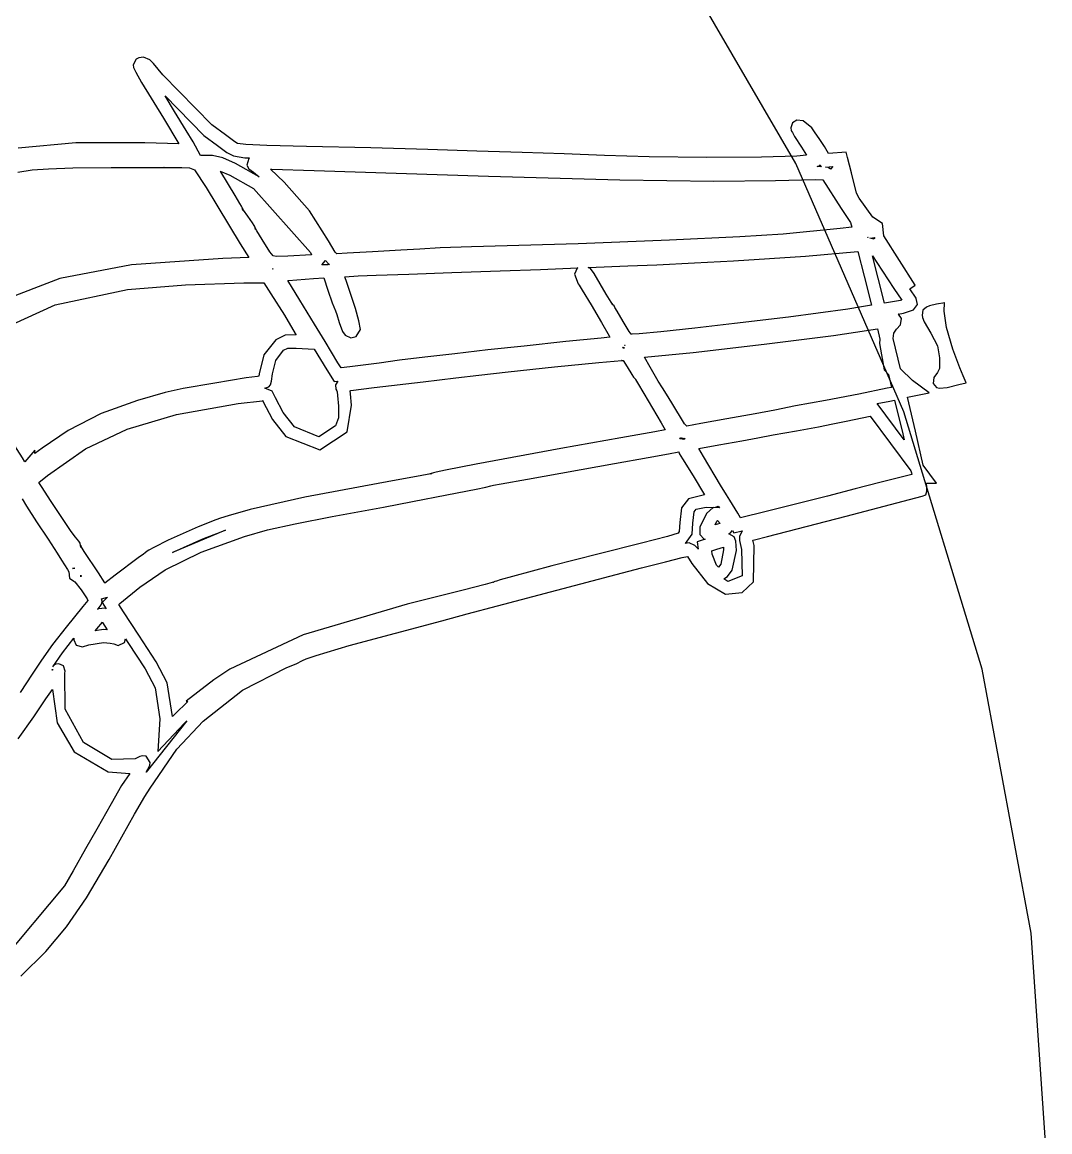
# Model space of a CAD drawing. Extents: x 23 to 468, y 457 to 580.
# Drawn here: x 446.14 to 468.27, y 510.26 to 534.17 of the extents above; entities that cross this region are included whole.
import ezdxf

# ---------------------------------------------------------------- set-up
doc = ezdxf.new("R2010")
doc.units = 0
doc.layers.get('0').update_dxf_attribs({"linetype": 'CONTINUOUS'})

msp = doc.modelspace()

# ---------------------------------------------------------------- linework, layer by layer
at = {"color": 0}
for p, q in [((462.795, 531.121), (459.839, 536.219)), ((448.589, 533.368), (448.525, 533.248)), ((448.649, 533.4), (448.589, 533.368)), ((448.751, 533.411), (448.649, 533.4)), ((448.882, 533.358), (448.751, 533.411)), ((448.966, 533.277), (448.882, 533.358)), ((449.164, 533.03), (448.966, 533.277)), ((448.525, 533.248), (448.536, 533.188)), ((448.536, 533.188), (448.55, 533.16)), ((448.55, 533.16), (448.582, 533.09)), ((448.582, 533.09), (448.709, 532.867)), ((448.709, 532.867), (449.178, 532.098)), ((450.219, 531.954), (449.164, 533.03)), ((449.217, 532.578), (450.049, 531.728)), ((449.418, 532.246), (449.217, 532.578)), ((449.178, 532.098), (449.513, 531.544)), ((449.665, 531.837), (449.418, 532.246)), ((450.515, 531.738), (450.219, 531.954)), ((462.728, 531.996), (462.693, 531.89)), ((462.693, 531.89), (462.7, 531.837)), ((462.82, 532.056), (462.728, 531.996)), ((462.954, 532.045), (462.82, 532.056)), ((463.141, 531.894), (462.954, 532.045)), ((463.215, 531.781), (463.141, 531.894)), ((449.816, 531.587), (449.665, 531.837)), ((450.049, 531.728), (450.346, 531.509)), ((450.716, 531.59), (450.515, 531.738)), ((462.7, 531.837), (462.707, 531.82)), ((462.707, 531.82), (462.725, 531.788)), ((462.725, 531.788), (462.77, 531.707)), ((462.77, 531.707), (462.919, 531.477)), ((463.3, 531.664), (463.215, 531.781)), ((463.412, 531.488), (463.3, 531.664)), ((447.29, 531.566), (446.052, 531.456)), ((448.776, 531.566), (447.29, 531.566)), ((449.513, 531.544), (448.776, 531.566)), ((449.979, 531.294), (449.816, 531.587)), ((450.346, 531.509), (450.543, 531.364)), ((450.543, 531.364), (450.688, 531.287)), ((450.776, 531.555), (450.716, 531.59)), ((450.952, 531.53), (450.776, 531.555)), ((451.404, 531.509), (450.952, 531.53)), ((452.261, 531.491), (451.404, 531.509)), ((453.648, 531.46), (452.261, 531.491)), ((454.872, 531.424), (453.648, 531.46)), ((455.926, 531.389), (454.872, 531.424)), ((456.907, 531.357), (455.926, 531.389)), ((462.919, 531.477), (463.028, 531.305)), ((463.504, 531.336), (463.412, 531.488)), ((463.882, 531.368), (463.504, 531.336)), ((463.913, 531.252), (463.882, 531.368)), ((450.233, 531.294), (449.979, 531.294)), ((450.455, 531.245), (450.233, 531.294)), ((450.73, 531.125), (450.455, 531.245)), ((450.688, 531.287), (450.928, 531.248)), ((451.242, 530.835), (450.73, 531.125)), ((450.928, 531.248), (451.03, 531.245)), ((451.019, 531.234), (450.973, 531.089)), ((451.03, 531.245), (451.019, 531.234)), ((457.81, 531.329), (456.907, 531.357)), ((458.675, 531.294), (457.81, 531.329)), ((459.641, 531.269), (458.675, 531.294)), ((460.883, 531.255), (459.641, 531.269)), ((462.058, 531.262), (460.883, 531.255)), ((462.816, 531.28), (462.058, 531.262)), ((463.028, 531.305), (462.816, 531.28)), ((463.995, 530.923), (463.913, 531.252)), ((446.045, 530.938), (446.349, 530.987)), ((446.349, 530.987), (446.705, 531.012)), ((446.705, 531.012), (447.23, 531.029)), ((447.23, 531.029), (448.056, 531.04)), ((448.056, 531.04), (449.192, 531.04)), ((449.188, 531.04), (449.573, 531.036)), ((449.192, 531.04), (449.188, 531.04)), ((449.573, 531.036), (449.742, 531.029)), ((449.742, 531.029), (449.845, 530.987)), ((449.845, 530.987), (450.095, 530.61)), ((450.398, 530.959), (450.61, 530.871)), ((450.413, 530.941), (450.398, 530.959)), ((450.723, 530.437), (450.413, 530.941)), ((450.973, 531.089), (451.016, 531.008)), ((451.016, 531.008), (451.115, 530.938)), ((451.115, 530.938), (451.242, 530.835)), ((451.485, 530.998), (451.513, 530.998)), ((451.778, 530.719), (451.485, 530.998)), ((451.513, 530.998), (452.423, 530.973)), ((452.423, 530.973), (456.18, 530.849)), ((465.123, 525.776), (462.795, 531.121)), ((463.254, 531.058), (463.3, 531.075)), ((463.342, 531.054), (463.254, 531.058)), ((463.3, 531.075), (463.321, 531.093)), ((463.321, 531.093), (463.342, 531.054)), ((463.437, 531.047), (463.596, 531.061)), ((463.497, 531.036), (463.437, 531.047)), ((463.543, 531.001), (463.497, 531.036)), ((463.596, 531.061), (463.543, 531.001)), ((464.107, 530.483), (463.995, 530.923)), ((450.61, 530.871), (451.115, 530.585)), ((452.325, 530.105), (451.778, 530.719)), ((456.18, 530.849), (459.01, 530.772)), ((459.01, 530.772), (461.028, 530.744)), ((461.028, 530.744), (462.361, 530.758)), ((462.361, 530.758), (463.215, 530.779)), ((463.215, 530.779), (463.381, 530.772)), ((463.381, 530.772), (463.776, 530.154)), ((450.095, 530.61), (450.832, 529.396)), ((450.825, 530.264), (450.723, 530.437)), ((451.115, 530.585), (452.342, 529.209)), ((464.16, 530.38), (464.107, 530.483)), ((450.861, 530.204), (450.825, 530.264)), ((450.875, 530.176), (450.861, 530.204)), ((450.889, 530.112), (450.875, 530.176)), ((464.457, 529.967), (464.16, 530.38)), ((450.882, 530.161), (450.878, 530.161)), ((450.878, 530.161), (450.889, 530.112)), ((450.906, 530.119), (450.882, 530.161)), ((450.998, 529.989), (450.906, 530.119)), ((451.097, 529.848), (450.998, 529.989)), ((452.73, 529.456), (452.325, 530.105)), ((463.776, 530.154), (463.977, 529.851)), ((464.665, 529.83), (464.457, 529.967)), ((451.132, 529.791), (451.097, 529.848)), ((451.143, 529.766), (451.132, 529.791)), ((451.16, 529.699), (451.143, 529.766)), ((451.157, 529.735), (451.15, 529.745)), ((451.15, 529.745), (451.153, 529.742)), ((451.153, 529.742), (451.16, 529.699)), ((451.189, 529.675), (451.157, 529.735)), ((463.751, 529.724), (462.523, 529.604)), ((464.002, 529.752), (463.751, 529.724)), ((463.977, 529.851), (464.002, 529.752)), ((464.693, 529.565), (464.665, 529.83)), ((451.302, 529.484), (451.189, 529.675)), ((451.467, 529.223), (451.302, 529.484)), ((452.878, 529.216), (452.73, 529.456)), ((460.075, 529.47), (458.107, 529.396)), ((461.589, 529.541), (460.075, 529.47)), ((462.523, 529.604), (461.589, 529.541)), ((464.347, 529.53), (464.347, 529.534)), ((464.347, 529.534), (464.351, 529.534)), ((464.354, 529.527), (464.347, 529.53)), ((464.351, 529.534), (464.354, 529.527)), ((464.393, 529.516), (464.502, 529.53)), ((464.478, 529.495), (464.393, 529.516)), ((464.481, 529.509), (464.478, 529.495)), ((464.502, 529.53), (464.481, 529.509)), ((465.37, 528.5), (464.693, 529.565)), ((450.832, 529.396), (451.019, 529.096)), ((451.538, 529.131), (451.467, 529.223)), ((452.91, 529.181), (452.878, 529.216)), ((453.679, 529.22), (453.132, 529.191)), ((454.29, 529.255), (453.679, 529.22)), ((454.699, 529.28), (454.29, 529.255)), ((455.14, 529.304), (454.699, 529.28)), ((455.81, 529.325), (455.14, 529.304)), ((458.107, 529.396), (455.81, 529.325)), ((463.007, 529.124), (464.132, 529.23)), ((464.132, 529.23), (464.27, 528.694)), ((450.455, 529.075), (448.493, 528.937)), ((451.019, 529.096), (450.455, 529.075)), ((451.608, 529.117), (451.538, 529.131)), ((451.855, 529.128), (451.608, 529.117)), ((452.37, 529.156), (451.855, 529.128)), ((452.342, 529.209), (452.37, 529.156)), ((452.589, 528.941), (452.667, 529.033)), ((452.667, 529.033), (452.734, 528.959)), ((453.132, 529.191), (452.91, 529.181)), ((459.807, 528.937), (460.615, 528.983)), ((460.615, 528.983), (461.458, 529.026)), ((461.458, 529.026), (463.007, 529.124)), ((464.45, 529.135), (464.545, 528.99)), ((464.57, 528.655), (464.45, 529.135)), ((464.545, 528.99), (464.908, 528.429)), ((448.493, 528.937), (446.948, 528.645)), ((451.524, 528.856), (451.541, 528.853)), ((451.531, 528.853), (451.524, 528.856)), ((451.541, 528.853), (451.531, 528.853)), ((452.727, 528.944), (452.589, 528.941)), ((452.755, 528.948), (452.727, 528.944)), ((452.734, 528.959), (452.755, 528.948)), ((453.757, 528.719), (454.466, 528.743)), ((454.466, 528.743), (455.39, 528.775)), ((455.39, 528.775), (456.431, 528.81)), ((456.431, 528.81), (457.302, 528.842)), ((457.302, 528.842), (458.103, 528.874)), ((458.085, 528.867), (458.033, 528.743)), ((458.033, 528.743), (458.11, 528.532)), ((458.103, 528.874), (458.085, 528.867)), ((458.322, 528.884), (459.183, 528.916)), ((458.375, 528.86), (458.322, 528.884)), ((458.456, 528.754), (458.375, 528.86)), ((458.713, 528.309), (458.456, 528.754)), ((459.183, 528.916), (459.807, 528.937)), ((446.948, 528.645), (445.696, 528.165)), ((448.405, 528.408), (449.651, 528.511)), ((449.651, 528.511), (450.91, 528.556)), ((450.91, 528.556), (451.337, 528.556)), ((451.337, 528.556), (451.489, 528.316)), ((452.116, 528.179), (451.855, 528.606)), ((451.855, 528.606), (451.87, 528.606)), ((451.87, 528.606), (452.413, 528.648)), ((452.413, 528.648), (452.632, 528.659)), ((452.632, 528.659), (452.716, 528.398)), ((453.083, 528.683), (453.372, 528.701)), ((453.129, 528.563), (453.083, 528.683)), ((453.312, 528.002), (453.129, 528.563)), ((453.372, 528.701), (453.757, 528.719)), ((458.11, 528.532), (458.128, 528.503)), ((458.128, 528.503), (458.195, 528.398)), ((464.27, 528.694), (464.428, 528.07)), ((464.707, 528.115), (464.57, 528.655)), ((465.254, 528.422), (465.37, 528.5)), ((465.37, 528.5), (465.37, 528.5)), ((446.85, 528.077), (448.405, 528.408)), ((451.489, 528.316), (451.785, 527.854)), ((452.716, 528.398), (452.815, 528.122)), ((458.195, 528.398), (458.389, 528.077)), ((458.819, 528.133), (458.713, 528.309)), ((464.908, 528.429), (465.078, 528.179)), ((465.388, 528.221), (465.254, 528.422)), ((445.572, 527.498), (446.85, 528.077)), ((452.43, 527.664), (452.116, 528.179)), ((452.815, 528.122), (452.882, 527.953)), ((458.389, 528.077), (458.611, 527.696)), ((458.855, 528.084), (458.819, 528.133)), ((458.883, 528.055), (458.837, 528.094)), ((458.837, 528.094), (458.862, 528.077)), ((458.862, 528.077), (458.855, 528.084)), ((458.9, 528.024), (458.883, 528.055)), ((458.95, 527.943), (458.9, 528.024)), ((464.21, 528.034), (463.92, 527.988)), ((464.428, 528.07), (464.21, 528.034)), ((465.053, 528.172), (464.707, 528.115)), ((465.078, 528.179), (465.053, 528.172)), ((465.332, 527.971), (465.416, 528.084)), ((465.388, 528.218), (465.388, 528.221)), ((465.416, 528.084), (465.388, 528.218)), ((465.614, 528.031), (465.536, 527.967)), ((465.677, 528.059), (465.614, 528.031)), ((465.829, 528.094), (465.677, 528.059)), ((466.005, 528.122), (465.829, 528.094)), ((465.991, 527.943), (466.002, 528.122)), ((466.002, 528.122), (466.005, 528.122)), ((451.785, 527.854), (452.018, 527.459)), ((452.882, 527.953), (452.882, 527.95)), ((452.882, 527.95), (452.914, 527.868)), ((452.914, 527.868), (452.96, 527.699)), ((453.386, 527.731), (453.312, 528.002)), ((459.08, 527.717), (458.95, 527.943)), ((462.64, 527.812), (461.479, 527.674)), ((463.92, 527.988), (462.64, 527.812)), ((465, 527.879), (465.113, 527.897)), ((465.007, 527.875), (465, 527.879)), ((465.074, 527.787), (465.007, 527.875)), ((465.049, 527.65), (465.074, 527.787)), ((465.113, 527.897), (465.332, 527.971)), ((465.536, 527.964), (465.515, 527.854)), ((465.515, 527.854), (465.526, 527.805)), ((465.526, 527.805), (465.564, 527.71)), ((465.536, 527.967), (465.536, 527.964)), ((466.041, 527.593), (465.991, 527.943)), ((452.66, 527.29), (452.43, 527.664)), ((452.96, 527.699), (453.034, 527.505)), ((453.327, 527.396), (453.422, 527.544)), ((453.422, 527.547), (453.386, 527.731)), ((453.422, 527.544), (453.422, 527.547)), ((458.611, 527.696), (458.78, 527.41)), ((459.211, 527.502), (459.08, 527.717)), ((460.622, 527.579), (459.892, 527.498)), ((461.479, 527.674), (460.622, 527.579)), ((463.61, 527.42), (464.555, 527.562)), ((464.555, 527.562), (464.608, 527.336)), ((464.908, 527.47), (464.965, 527.558)), ((464.965, 527.558), (465.049, 527.65)), ((465.564, 527.71), (465.702, 527.466)), ((466.182, 527.121), (466.041, 527.593)), ((451.598, 527.325), (451.337, 527.004)), ((451.802, 527.424), (451.598, 527.325)), ((452.035, 527.431), (451.802, 527.424)), ((452.018, 527.459), (452.035, 527.431)), ((453.034, 527.505), (453.09, 527.427)), ((453.09, 527.427), (453.217, 527.371)), ((453.217, 527.371), (453.327, 527.396)), ((458.608, 527.364), (457.846, 527.286)), ((458.795, 527.385), (458.608, 527.364)), ((458.78, 527.41), (458.795, 527.385)), ((459.253, 527.449), (459.211, 527.502)), ((459.274, 527.449), (459.253, 527.449)), ((459.426, 527.456), (459.274, 527.449)), ((459.892, 527.498), (459.426, 527.456)), ((462.118, 527.233), (463.61, 527.42)), ((464.608, 527.336), (464.598, 527.248)), ((464.894, 527.357), (464.908, 527.47)), ((465.053, 526.701), (464.894, 527.357)), ((465.702, 527.466), (465.85, 527.195)), ((451.601, 526.881), (451.764, 527.099)), ((451.764, 527.099), (451.859, 527.149)), ((451.859, 527.149), (452.035, 527.149)), ((452.035, 527.149), (452.427, 527.121)), ((452.427, 527.121), (452.695, 526.68)), ((452.935, 526.831), (452.66, 527.29)), ((456.163, 527.106), (455.454, 527.025)), ((456.946, 527.191), (456.163, 527.106)), ((457.846, 527.286), (456.946, 527.191)), ((459.073, 527.149), (459.087, 527.17)), ((459.105, 527.142), (459.073, 527.149)), ((459.087, 527.17), (459.105, 527.142)), ((459.105, 527.202), (459.112, 527.209)), ((459.119, 527.202), (459.105, 527.202)), ((459.112, 527.209), (459.119, 527.202)), ((460.59, 527.054), (462.118, 527.233)), ((464.598, 527.248), (464.697, 526.676)), ((465.85, 527.195), (465.892, 526.937)), ((466.33, 526.722), (466.182, 527.121)), ((451.337, 527.004), (451.242, 526.591)), ((451.524, 526.591), (451.601, 526.881)), ((453.005, 526.722), (452.935, 526.831)), ((453.824, 526.824), (453.192, 526.743)), ((454.265, 526.888), (453.824, 526.824)), ((454.805, 526.951), (454.265, 526.888)), ((455.454, 527.025), (454.805, 526.951)), ((457.602, 526.74), (458.558, 526.835)), ((458.558, 526.835), (459.049, 526.881)), ((459.045, 526.881), (459.077, 526.877)), ((459.049, 526.881), (459.045, 526.881)), ((459.077, 526.877), (459.168, 526.743)), ((459.539, 526.948), (460.59, 527.054)), ((459.659, 526.736), (459.539, 526.948)), ((465.892, 526.937), (465.892, 526.711)), ((451.242, 526.591), (451.235, 526.542)), ((451.242, 526.591), (451.242, 526.591)), ((451.506, 526.433), (451.524, 526.591)), ((452.695, 526.68), (452.857, 526.426)), ((453.192, 526.743), (453.005, 526.722)), ((455.972, 526.563), (456.6, 526.637)), ((456.6, 526.637), (457.602, 526.74)), ((459.168, 526.743), (459.267, 526.581)), ((459.835, 526.436), (459.659, 526.736)), ((464.697, 526.676), (464.792, 526.577)), ((465.307, 526.45), (465.053, 526.701)), ((465.847, 526.62), (465.769, 526.514)), ((465.892, 526.711), (465.847, 526.62)), ((466.4, 526.553), (466.33, 526.722)), ((450.286, 526.394), (449.605, 526.274)), ((450.959, 526.503), (450.286, 526.394)), ((451.203, 526.538), (450.959, 526.503)), ((451.235, 526.542), (451.203, 526.538)), ((451.446, 526.313), (451.481, 526.359)), ((451.481, 526.359), (451.506, 526.433)), ((452.857, 526.426), (452.935, 526.433)), ((452.935, 526.433), (452.886, 526.352)), ((452.886, 526.352), (452.893, 526.263)), ((453.718, 526.295), (454.769, 526.419)), ((454.769, 526.419), (455.475, 526.503)), ((455.475, 526.503), (455.972, 526.563)), ((459.267, 526.581), (459.303, 526.524)), ((459.303, 526.524), (459.352, 526.471)), ((459.352, 526.471), (459.334, 526.486)), ((459.334, 526.486), (459.348, 526.471)), ((459.348, 526.471), (459.391, 526.397)), ((459.391, 526.397), (459.525, 526.172)), ((459.927, 526.288), (459.835, 526.436)), ((464.792, 526.577), (464.859, 526.299)), ((465.67, 526.186), (465.307, 526.45)), ((465.769, 526.514), (465.758, 526.383)), ((465.758, 526.383), (465.829, 526.299)), ((466.055, 526.299), (466.305, 526.362)), ((466.305, 526.362), (466.464, 526.401)), ((466.464, 526.401), (466.4, 526.553)), ((449.213, 526.193), (448.62, 526.02)), ((449.605, 526.274), (449.213, 526.193)), ((451.365, 526.281), (451.446, 526.313)), ((451.517, 526.221), (451.365, 526.281)), ((451.591, 526.076), (451.517, 526.221)), ((452.893, 526.263), (452.914, 526.225)), ((452.914, 526.225), (452.917, 526.207)), ((452.917, 526.207), (452.928, 526.129)), ((452.928, 526.129), (452.949, 525.896)), ((453.2, 526.228), (453.214, 526.232)), ((453.21, 526.165), (453.2, 526.228)), ((453.231, 525.914), (453.21, 526.165)), ((453.214, 526.232), (453.718, 526.295)), ((459.525, 526.172), (459.895, 525.537)), ((460.015, 526.157), (459.927, 526.288)), ((460.125, 525.97), (460.015, 526.157)), ((464.153, 526.157), (463.437, 526.02)), ((464.764, 526.281), (464.153, 526.157)), ((464.859, 526.299), (464.764, 526.281)), ((465.201, 526.087), (465.67, 526.186)), ((465.829, 526.299), (465.892, 526.281)), ((465.892, 526.281), (466.055, 526.299)), ((448.62, 526.02), (447.837, 525.741)), ((449.46, 525.716), (450.79, 525.956)), ((450.79, 525.956), (451.312, 526.013)), ((451.312, 526.013), (451.316, 526.016)), ((451.316, 526.016), (451.316, 526.006)), ((451.316, 526.006), (451.524, 525.607)), ((451.757, 525.759), (451.591, 526.076)), ((452.949, 525.896), (452.949, 525.642)), ((453.136, 525.343), (453.231, 525.914)), ((460.4, 525.512), (460.125, 525.97)), ((462.792, 525.9), (462.347, 525.812)), ((463.437, 526.02), (462.792, 525.9)), ((464.552, 525.953), (464.824, 526.002)), ((465.13, 525.173), (464.552, 525.953)), ((464.824, 526.002), (464.926, 526.027)), ((464.926, 526.027), (465.102, 525.297)), ((465.377, 525.357), (465.201, 526.087)), ((447.837, 525.741), (447.128, 525.374)), ((448.398, 525.403), (449.46, 525.716)), ((452.004, 525.452), (451.757, 525.759)), ((452.949, 525.642), (452.886, 525.473)), ((461.924, 525.731), (461.313, 525.621)), ((462.347, 525.812), (461.924, 525.731)), ((463.878, 525.575), (464.4, 525.681)), ((464.4, 525.681), (465.275, 524.503)), ((466.813, 520.234), (465.123, 525.776)), ((447.502, 524.976), (448.398, 525.403)), ((451.524, 525.607), (451.817, 525.24)), ((452.526, 525.237), (452.004, 525.452)), ((452.886, 525.473), (452.526, 525.237)), ((459.895, 525.537), (459.983, 525.385)), ((460.449, 525.466), (460.4, 525.512)), ((460.752, 525.522), (460.449, 525.466)), ((460.449, 525.466), (460.449, 525.466)), ((461.313, 525.621), (460.752, 525.522)), ((462.809, 525.364), (463.285, 525.448)), ((463.285, 525.448), (463.592, 525.512)), ((463.592, 525.512), (463.878, 525.575)), ((446.14, 524.782), (445.795, 525.325)), ((447.128, 525.374), (446.567, 524.99)), ((451.817, 525.24), (452.543, 524.958)), ((452.543, 524.958), (453.136, 525.343)), ((459.031, 525.212), (457.736, 524.983)), ((459.761, 525.343), (459.031, 525.212)), ((459.983, 525.385), (459.761, 525.343)), ((460.297, 525.191), (460.315, 525.219)), ((460.304, 525.194), (460.297, 525.191)), ((460.389, 525.177), (460.304, 525.194)), ((460.315, 525.219), (460.326, 525.212)), ((460.326, 525.212), (460.414, 525.201)), ((460.414, 525.201), (460.389, 525.177)), ((461.137, 525.06), (461.634, 525.152)), ((461.634, 525.152), (461.977, 525.216)), ((461.977, 525.216), (462.312, 525.276)), ((462.312, 525.276), (462.809, 525.364)), ((465.102, 525.297), (465.13, 525.173)), ((465.54, 524.623), (465.377, 525.357)), ((446.412, 524.947), (446.193, 524.697)), ((446.567, 524.99), (446.412, 524.873)), ((446.412, 524.873), (446.412, 524.947)), ((446.684, 524.401), (447.502, 524.976)), ((457.736, 524.983), (455.916, 524.648)), ((460.054, 524.87), (460.276, 524.909)), ((460.276, 524.909), (460.287, 524.877)), ((460.71, 524.983), (461.137, 525.06)), ((460.812, 524.81), (460.71, 524.983)), ((446.193, 524.697), (446.14, 524.782)), ((458.893, 524.658), (459.62, 524.789)), ((459.62, 524.789), (460.054, 524.87)), ((460.287, 524.877), (460.357, 524.764)), ((460.357, 524.764), (460.583, 524.394)), ((461.176, 524.196), (460.812, 524.81)), ((454.893, 524.432), (454.706, 524.397)), ((454.946, 524.443), (454.893, 524.432)), ((454.97, 524.454), (454.932, 524.439)), ((454.932, 524.439), (454.956, 524.447)), ((454.956, 524.447), (454.946, 524.443)), ((454.992, 524.461), (454.97, 524.454)), ((455.055, 524.475), (454.992, 524.461)), ((455.253, 524.517), (455.055, 524.475)), ((455.916, 524.648), (455.253, 524.517)), ((457.017, 524.327), (458.893, 524.658)), ((465.275, 524.503), (465.286, 524.457)), ((465.286, 524.457), (465.293, 524.425)), ((465.825, 524.238), (465.54, 524.623)), ((446.497, 524.252), (446.684, 524.401)), ((446.55, 524.164), (446.497, 524.252)), ((454.11, 524.288), (452.222, 523.939)), ((454.706, 524.397), (454.11, 524.288)), ((456.23, 524.178), (456.286, 524.193)), ((456.286, 524.193), (456.449, 524.224)), ((456.449, 524.224), (457.017, 524.327)), ((460.583, 524.394), (460.83, 523.988)), ((461.303, 523.984), (461.176, 524.196)), ((464.605, 524.252), (464.076, 524.115)), ((465.236, 524.411), (464.605, 524.252)), ((465.293, 524.425), (465.236, 524.411)), ((465.621, 524.15), (465.61, 524.238)), ((465.61, 524.238), (465.825, 524.238)), ((446.761, 523.843), (446.55, 524.164)), ((454.54, 523.843), (455.284, 523.984)), ((455.284, 523.984), (455.916, 524.108)), ((455.916, 524.108), (456.12, 524.154)), ((456.12, 524.154), (456.23, 524.178)), ((460.83, 523.988), (460.484, 523.9)), ((461.377, 523.871), (461.303, 523.984)), ((463.476, 523.96), (462.816, 523.794)), ((464.076, 524.115), (463.476, 523.96)), ((463.885, 523.529), (465.515, 523.96)), ((465.515, 523.96), (465.596, 523.984)), ((465.596, 523.984), (465.617, 524.062)), ((465.617, 524.062), (465.621, 524.15)), ((446.133, 523.9), (446.229, 523.744)), ((446.229, 523.744), (446.447, 523.406)), ((447.044, 523.413), (446.761, 523.843)), ((452.222, 523.939), (451.048, 523.667)), ((452.811, 523.522), (453.916, 523.723)), ((453.916, 523.723), (454.54, 523.843)), ((460.484, 523.9), (460.336, 523.709)), ((460.654, 523.674), (460.865, 523.72)), ((460.865, 523.72), (461.021, 523.716)), ((461.021, 523.716), (461.088, 523.727)), ((461.088, 523.727), (461.123, 523.744)), ((461.123, 523.744), (461.151, 523.706)), ((461.546, 523.593), (461.377, 523.871)), ((462.816, 523.794), (462.157, 523.628)), ((450.405, 523.483), (450.307, 523.448)), ((450.571, 523.533), (450.405, 523.483)), ((451.048, 523.667), (450.571, 523.533)), ((452.014, 523.363), (452.811, 523.522)), ((460.336, 523.709), (460.297, 523.388)), ((460.58, 523.374), (460.608, 523.621)), ((460.608, 523.621), (460.654, 523.674)), ((460.872, 523.582), (460.728, 523.293)), ((461.017, 523.713), (460.872, 523.582)), ((461.151, 523.706), (461.017, 523.713)), ((461.603, 523.49), (461.546, 523.593)), ((462.157, 523.628), (461.603, 523.49)), ((462.185, 523.092), (463.885, 523.529)), ((446.447, 523.406), (446.694, 523.028)), ((447.188, 523.194), (447.044, 523.413)), ((449.926, 523.3), (449.28, 523.011)), ((450.307, 523.448), (449.926, 523.3)), ((451.421, 523.229), (452.014, 523.363)), ((460.297, 523.388), (460.287, 523.194)), ((460.566, 523.138), (460.58, 523.374)), ((460.728, 523.293), (460.728, 523.131)), ((461.063, 523.342), (461.098, 523.416)), ((461.109, 523.356), (461.063, 523.342)), ((461.098, 523.416), (461.109, 523.43)), ((461.109, 523.43), (461.169, 523.371)), ((461.169, 523.371), (461.109, 523.356)), ((446.694, 523.028), (446.888, 522.728)), ((447.283, 523.074), (447.188, 523.194)), ((447.354, 522.99), (447.283, 523.074)), ((449.28, 523.011), (448.973, 522.855)), ((450.515, 523.222), (449.375, 522.743)), ((449.404, 522.757), (450.028, 523.035)), ((449.989, 522.75), (450.924, 523.092)), ((450.028, 523.035), (450.42, 523.191)), ((450.42, 523.191), (450.49, 523.215)), ((450.49, 523.215), (450.515, 523.222)), ((450.924, 523.092), (451.421, 523.229)), ((460.033, 523.088), (459.472, 522.944)), ((460.262, 523.162), (460.033, 523.088)), ((460.287, 523.194), (460.262, 523.162)), ((460.424, 522.94), (460.566, 523.138)), ((460.848, 523.032), (460.675, 522.972)), ((460.728, 523.131), (460.823, 523.032)), ((460.823, 523.032), (460.848, 523.032)), ((461.356, 523.145), (461.384, 523.162)), ((461.472, 523.081), (461.356, 523.145)), ((461.384, 523.162), (461.43, 523.219)), ((461.43, 523.219), (461.462, 523.166)), ((461.462, 523.166), (461.641, 523.208)), ((461.507, 522.986), (461.472, 523.081)), ((461.641, 523.208), (461.582, 523.085)), ((461.582, 523.085), (461.585, 523)), ((461.585, 523), (461.627, 522.81)), ((461.871, 523.007), (461.91, 523.018)), ((461.899, 522.891), (461.871, 523.007)), ((461.91, 523.018), (462.185, 523.092)), ((447.382, 522.944), (447.354, 522.99)), ((447.4, 522.855), (447.382, 522.944)), ((447.407, 522.873), (447.396, 522.891)), ((447.396, 522.891), (447.4, 522.855)), ((447.47, 522.764), (447.407, 522.873)), ((447.777, 522.305), (447.47, 522.764)), ((448.829, 522.771), (448.783, 522.736)), ((448.867, 522.795), (448.829, 522.771)), ((448.973, 522.855), (448.867, 522.795)), ((459.472, 522.944), (458.565, 522.718)), ((460.456, 522.947), (460.424, 522.94)), ((460.502, 522.951), (460.456, 522.947)), ((460.625, 522.898), (460.502, 522.951)), ((460.689, 522.831), (460.625, 522.898)), ((460.675, 522.972), (460.696, 522.813)), ((460.696, 522.813), (460.689, 522.831)), ((460.985, 522.778), (461.095, 522.813)), ((460.996, 522.711), (460.985, 522.778)), ((461.095, 522.813), (461.239, 522.859)), ((461.239, 522.799), (461.179, 522.496)), ((461.239, 522.859), (461.239, 522.799)), ((461.426, 522.362), (461.522, 522.785)), ((461.522, 522.785), (461.507, 522.986)), ((461.627, 522.81), (461.627, 522.806)), ((461.627, 522.806), (461.641, 522.242)), ((461.888, 522.111), (461.899, 522.891)), ((446.888, 522.728), (446.984, 522.577)), ((446.984, 522.577), (447.114, 522.376)), ((448.635, 522.63), (448.137, 522.252)), ((448.747, 522.707), (448.635, 522.63)), ((448.783, 522.736), (448.747, 522.707)), ((448.783, 522.736), (448.783, 522.736)), ((449.213, 522.372), (449.989, 522.75)), ((449.375, 522.743), (449.404, 522.757)), ((458.565, 522.718), (457.542, 522.453)), ((459.472, 522.411), (459.99, 522.545)), ((459.99, 522.545), (460.35, 522.633)), ((460.35, 522.633), (460.463, 522.658)), ((460.463, 522.658), (460.463, 522.654)), ((460.463, 522.654), (460.558, 522.51)), ((461.091, 522.471), (460.996, 522.711)), ((447.114, 522.376), (447.139, 522.326)), ((447.139, 522.326), (447.139, 522.326)), ((447.139, 522.326), (447.153, 522.189)), ((447.273, 522.404), (447.223, 522.397)), ((447.223, 522.397), (447.248, 522.404)), ((447.248, 522.404), (447.273, 522.404)), ((447.915, 522.093), (447.777, 522.305)), ((448.67, 521.998), (449.213, 522.372)), ((457.542, 522.453), (456.696, 522.224)), ((458.929, 522.27), (459.472, 522.411)), ((460.558, 522.51), (460.894, 522.076)), ((461.13, 522.429), (461.091, 522.471)), ((461.179, 522.496), (461.13, 522.429)), ((461.327, 522.224), (461.426, 522.362)), ((447.153, 522.189), (447.248, 522.129)), ((447.248, 522.129), (447.252, 522.129)), ((447.252, 522.129), (447.269, 522.111)), ((447.269, 522.111), (447.403, 521.938)), ((447.396, 522.217), (447.4, 522.252)), ((447.403, 522.231), (447.396, 522.217)), ((447.4, 522.252), (447.403, 522.231)), ((447.918, 522.086), (447.915, 522.093)), ((448.137, 522.252), (447.918, 522.086)), ((456.11, 522.058), (455.63, 521.931)), ((456.255, 522.097), (456.11, 522.058)), ((456.293, 522.108), (456.255, 522.097)), ((456.318, 522.122), (456.286, 522.104)), ((456.286, 522.104), (456.293, 522.108)), ((456.35, 522.129), (456.318, 522.122)), ((456.427, 522.153), (456.35, 522.129)), ((456.375, 521.596), (458.929, 522.27)), ((456.696, 522.224), (456.427, 522.153)), ((460.894, 522.076), (461.285, 521.843)), ((461.25, 522.175), (461.327, 522.224)), ((461.331, 522.122), (461.25, 522.175)), ((461.641, 522.242), (461.331, 522.122)), ((461.641, 521.885), (461.888, 522.111)), ((447.403, 521.938), (447.534, 521.744)), ((448.236, 521.645), (448.67, 521.998)), ((455.63, 521.931), (454.424, 521.628)), ((461.285, 521.843), (461.641, 521.885)), ((447.439, 521.578), (447.082, 521.137)), ((447.552, 521.709), (447.439, 521.578)), ((447.534, 521.744), (447.552, 521.709)), ((447.774, 521.533), (447.816, 521.589)), ((447.816, 521.589), (447.834, 521.614)), ((447.834, 521.614), (447.844, 521.635)), ((447.841, 521.748), (447.975, 521.78)), ((447.858, 521.695), (447.841, 521.748)), ((447.844, 521.635), (447.851, 521.652)), ((447.851, 521.652), (447.858, 521.695)), ((447.971, 521.78), (447.858, 521.667)), ((447.858, 521.667), (447.947, 521.529)), ((447.975, 521.78), (447.971, 521.78)), ((448.218, 521.624), (448.236, 521.645)), ((448.317, 521.466), (448.218, 521.624)), ((454.424, 521.628), (452.184, 520.972)), ((455.722, 521.42), (456.375, 521.596)), ((447.781, 521.533), (447.76, 521.518)), ((447.76, 521.518), (447.774, 521.533)), ((447.922, 521.547), (447.781, 521.533)), ((447.947, 521.529), (447.922, 521.547)), ((448.645, 520.961), (448.317, 521.466)), ((455.172, 521.275), (455.722, 521.42)), ((447.082, 521.137), (446.79, 520.76)), ((447.71, 521.056), (447.746, 521.102)), ((447.887, 521.085), (447.71, 521.056)), ((447.746, 521.102), (447.869, 521.24)), ((447.869, 521.24), (447.869, 521.236)), ((447.869, 521.236), (447.968, 521.077)), ((447.968, 521.077), (447.887, 521.085)), ((453.175, 520.739), (455.172, 521.275)), ((447.008, 520.58), (447.252, 520.898)), ((447.252, 520.898), (447.248, 520.859)), ((447.248, 520.859), (447.298, 520.749)), ((448.342, 520.802), (448.363, 520.883)), ((448.363, 520.883), (448.412, 520.802)), ((449.023, 520.386), (448.645, 520.961)), ((452.184, 520.972), (450.607, 520.227)), ((446.79, 520.76), (446.55, 520.425)), ((447.298, 520.749), (447.435, 520.714)), ((447.435, 520.714), (447.569, 520.753)), ((447.569, 520.753), (447.89, 520.802)), ((447.89, 520.802), (448.031, 520.792)), ((448.031, 520.792), (448.112, 520.774)), ((448.112, 520.774), (448.204, 520.742)), ((448.204, 520.742), (448.342, 520.802)), ((448.412, 520.802), (448.783, 520.241)), ((452.469, 520.527), (453.175, 520.739)), ((446.55, 520.425), (446.349, 520.121)), ((446.793, 520.28), (447.008, 520.58)), ((447.008, 520.58), (447.008, 520.58)), ((449.259, 519.934), (449.023, 520.386)), ((452.039, 520.347), (452.173, 520.418)), ((452.173, 520.418), (452.254, 520.453)), ((452.254, 520.453), (452.469, 520.527)), ((446.782, 520.21), (446.786, 520.227)), ((446.786, 520.206), (446.782, 520.21)), ((446.786, 520.227), (446.786, 520.206)), ((446.814, 520.308), (446.793, 520.28)), ((446.86, 520.337), (446.814, 520.308)), ((446.924, 520.347), (446.86, 520.337)), ((447.026, 520.301), (446.924, 520.347)), ((447.065, 520.185), (447.026, 520.301)), ((447.054, 520.143), (447.065, 520.185)), ((447.065, 519.366), (447.054, 520.143)), ((448.783, 520.241), (448.998, 519.829)), ((450.607, 520.227), (450.264, 520.002)), ((450.878, 519.776), (451.838, 520.266)), ((451.838, 520.266), (452.039, 520.347)), ((467.864, 514.541), (466.813, 520.234)), ((446.349, 520.121), (446.091, 519.726)), ((449.372, 519.208), (449.259, 519.934)), ((450.264, 520.002), (449.919, 519.737)), ((446.645, 519.589), (446.786, 519.793)), ((446.786, 519.793), (446.888, 519.074)), ((448.998, 519.829), (449.104, 519.158)), ((449.919, 519.737), (449.668, 519.539)), ((450.035, 519.113), (450.878, 519.776)), ((446.384, 519.204), (446.645, 519.589)), ((449.707, 519.536), (449.421, 519.261)), ((449.668, 519.539), (449.707, 519.536)), ((446.049, 518.728), (446.384, 519.204)), ((447.46, 518.65), (447.065, 519.366)), ((449.421, 519.261), (449.372, 519.208)), ((446.888, 519.074), (447.259, 518.453)), ((449.682, 519.12), (448.804, 518.015)), ((449.104, 519.158), (449.054, 518.46)), ((449.054, 518.46), (449.629, 519.067)), ((449.467, 518.506), (450.035, 519.113)), ((449.629, 519.067), (449.682, 519.12)), ((448.07, 518.287), (447.46, 518.65)), ((448.889, 517.67), (449.467, 518.506)), ((447.259, 518.453), (447.989, 518.019)), ((448.571, 518.298), (448.07, 518.287)), ((448.67, 518.347), (448.571, 518.298)), ((448.73, 518.365), (448.67, 518.347)), ((448.804, 518.358), (448.73, 518.365)), ((448.896, 518.223), (448.804, 518.358)), ((448.885, 518.16), (448.896, 518.223)), ((447.989, 518.019), (448.451, 517.984)), ((448.451, 517.984), (448.278, 517.723)), ((448.804, 518.015), (448.839, 518.079)), ((448.839, 518.079), (448.871, 518.135)), ((448.871, 518.135), (448.885, 518.16)), ((448.278, 517.723), (448.052, 517.327)), ((448.779, 517.486), (448.889, 517.67)), ((448.052, 517.327), (447.933, 517.112)), ((448.557, 517.105), (448.779, 517.486)), ((447.933, 517.112), (447.869, 516.999)), ((448.007, 516.132), (448.557, 517.105)), ((447.869, 516.999), (447.742, 516.781)), ((447.742, 516.781), (447.502, 516.357)), ((447.502, 516.357), (447.234, 515.885)), ((447.52, 515.302), (448.007, 516.132)), ((447.234, 515.885), (447.044, 515.56)), ((447.044, 515.56), (445.692, 513.941)), ((447.093, 514.678), (447.52, 515.302)), ((446.648, 514.149), (447.093, 514.678)), ((468.267, 508.744), (467.864, 514.541)), ((446.105, 513.62), (446.648, 514.149))]:
    msp.add_line(p, q, dxfattribs=at)

doc.saveas('drawing.dxf')
